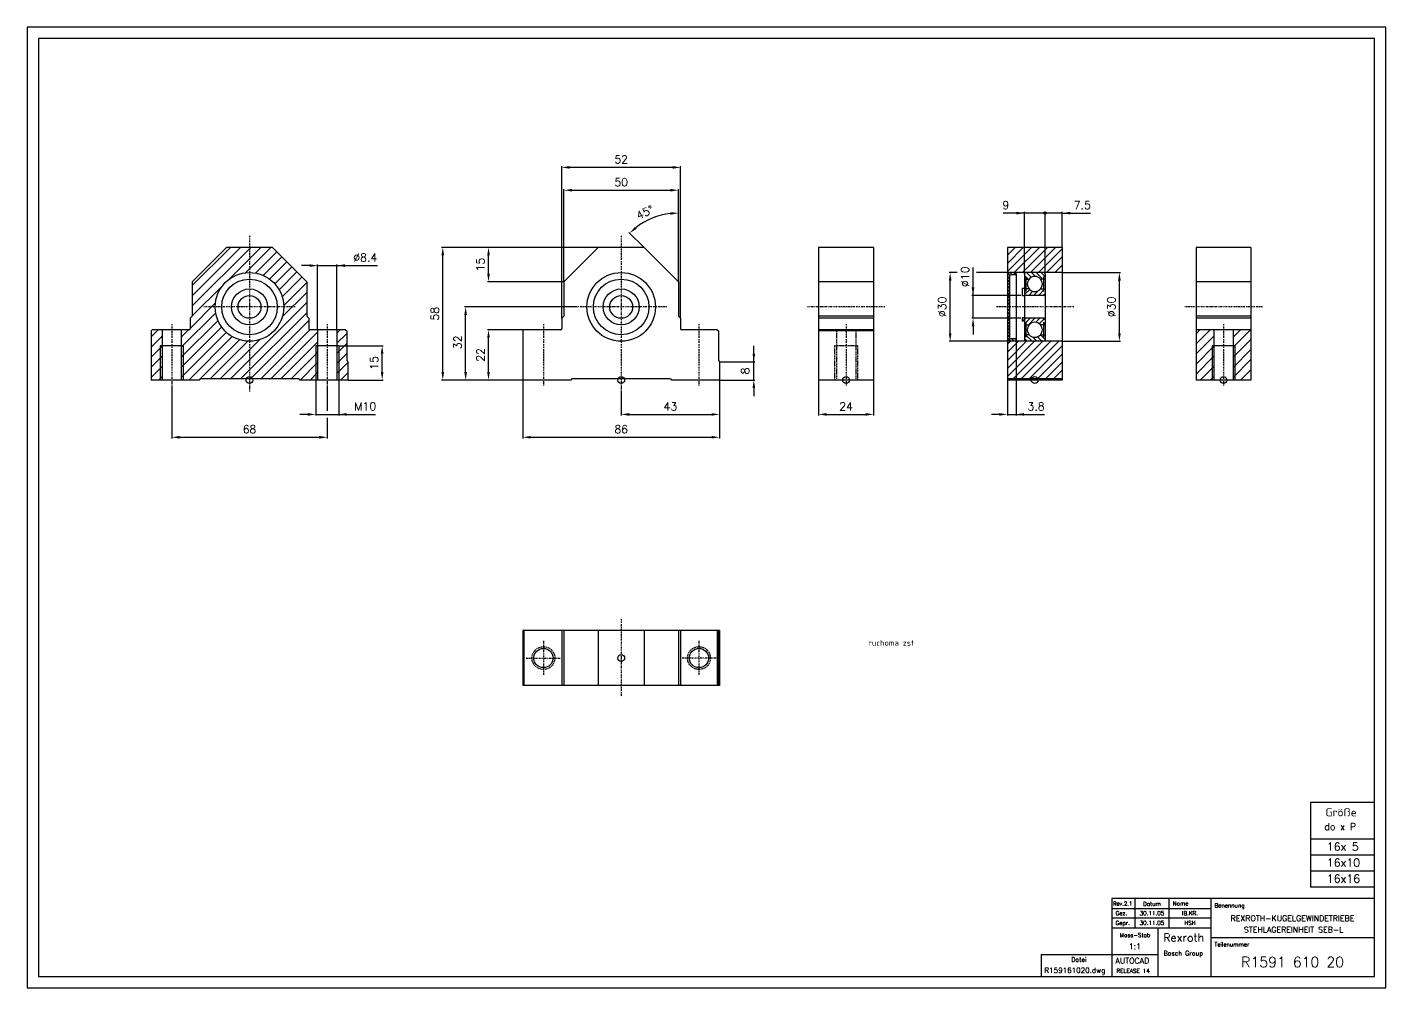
# Model space of a CAD drawing. Header units: millimetres. Extents: x 825 to 4294, y 1031 to 3282.
# Drawn here: x 825 to 1419, y 2257 to 2677 of the extents above; entities that cross this region are included whole.
import ezdxf
from ezdxf.enums import TextEntityAlignment as Align

# ---------------------------------------------------------------- set-up
doc = ezdxf.new("R2010")
doc.units = ezdxf.units.MM
for name, pattern in [('AUSGEZOGEN', [0]), ('GESTRICHELT', [0.75, 0.5, -0.25]), ('STRICHPUNKT', [1, 0.5, -0.25, 0, -0.25])]:
    doc.linetypes.add(name, pattern=pattern)
for name, color, linetype in [('B3STAR', 3, 'AUSGEZOGEN'), ('L2STAR', 2, 'AUSGEZOGEN'), ('L3STAR', 3, 'AUSGEZOGEN'), ('L5STAR', 7, 'AUSGEZOGEN'), ('M2STAR', 2, 'STRICHPUNKT'), ('S2STAR', 2, 'AUSGEZOGEN'), ('T2STAR', 2, 'AUSGEZOGEN'), ('T3STAR', 3, 'AUSGEZOGEN'), ('U2STAR', 2, 'GESTRICHELT')]:
    doc.layers.add(name, color=color, linetype=linetype)
doc.styles.add('SIMPLEX8', font='SIMPLEX8.shx')
doc.styles.get("Standard").update_dxf_attribs({"font": 'geniso.shx'})

# ---------------------------------------------------------------- blocks, each defined once
blk = doc.blocks.new('R159161020_1')
at = {"layer": 'L5STAR'}
for p, q in [((-10, 58), (-25, 43)), ((10, 58), (-10, 58)), ((10, 58), (25, 43)), ((-25, 43), (-25, 28)), ((25, 43), (25, 28)), ((-25, 28), (-26, 27)), ((-26, 27), (-26, 22.5)), ((25, 28), (26, 27)), ((26, 27), (26, 22.5)), ((-42.5, 22), (-43, 21.5)), ((-43, 21.5), (-43, 0)), ((-26.5, 22), (-42.5, 22)), ((42, 22), (26.5, 22)), ((42, 22), (42.5, 21.5)), ((42.5, 21.5), (42.5, 8.5)), ((42.5, 8.5), (43, 8)), ((43, 8), (43, 0)), ((-22, 0), (-43, 0)), ((-21.5, 0.5), (-22, 0)), ((21.5, 0.5), (-21.5, 0.5)), ((21.5, 0.5), (22, 0)), ((43, 0), (22, 0))]:
    blk.add_line(p, q, dxfattribs=at)
for radius in [15, 12.15, 7.85, 5]:
    blk.add_circle((0, 32), radius, dxfattribs=at)
for centre, start, end in [((-26.5, 22.5), 270, 360), ((26.5, 22.5), 180, 270)]:
    blk.add_arc(centre, 0.5, start, end, dxfattribs=at)
at = {"layer": 'M2STAR'}
for p, q in [((0, 63), (0, -5)), ((20, 32), (-20, 32)), ((-34, 24.5), (-34, -2.5)), ((34, 24.5), (34, -2.5))]:
    blk.add_line(p, q, dxfattribs=at)
blk = doc.blocks.new('R159161020_11')
at = {"layer": 'L2STAR'}
for p, q in [((-39, 15), (-39, 0)), ((-29, 15), (-29, 0)), ((29, 15), (29, 0)), ((39, 15), (39, 0))]:
    blk.add_line(p, q, dxfattribs=at)
at = {"layer": 'L5STAR'}
for p, q in [((-10, 58), (-25, 43)), ((10, 58), (-10, 58)), ((10, 58), (25, 43)), ((-25, 43), (-25, 28)), ((25, 43), (25, 28)), ((-25, 28), (-26, 27)), ((-26, 27), (-26, 22.5)), ((25, 28), (26, 27)), ((26, 27), (26, 22.5)), ((-42.5, 22), (-43, 21.5)), ((-43, 21.5), (-43, 0)), ((-26.5, 22), (-42.5, 22)), ((-38.2, 22), (-38.2, 0)), ((-29.8, 22), (-29.8, 0)), ((42, 22), (26.5, 22)), ((29.8, 22), (29.8, 0)), ((38.2, 22), (38.2, 0)), ((42, 22), (42.5, 21.5)), ((42.5, 21.5), (42.5, 8.5)), ((-29, 15), (-39, 15)), ((39, 15), (29, 15)), ((42.5, 8.5), (43, 8)), ((43, 8), (43, 0)), ((-22, 0), (-43, 0)), ((-21.5, 0.5), (-22, 0)), ((21.5, 0.5), (-21.5, 0.5)), ((21.5, 0.5), (22, 0)), ((43, 0), (22, 0))]:
    blk.add_line(p, q, dxfattribs=at)
for radius in [15, 12.15, 7.85, 5]:
    blk.add_circle((0, 32), radius, dxfattribs=at)
for centre, start, end in [((-26.5, 22.5), 270, 0), ((26.5, 22.5), 180, 270)]:
    blk.add_arc(centre, 0.5, start, end, dxfattribs=at)
at = {"layer": 'M2STAR'}
for p, q in [((0, 63), (0, -5)), ((20, 32), (-20, 32)), ((-34, 24.5), (-34, -2.5)), ((34, 24.5), (34, -2.5))]:
    blk.add_line(p, q, dxfattribs=at)
at = {"layer": 'S2STAR'}
for p, q in [((-25, 41.3), (-8.3, 58)), ((-25, 36.88), (-3.88, 58)), ((-25, 32.46), (0.54, 58)), ((-9.17, 43.87), (4.96, 58)), ((-1.72, 46.9), (9.38, 58)), ((2.58, 46.78), (11.9, 56.1)), ((5.98, 45.76), (14.11, 53.89)), ((8.79, 44.15), (16.32, 51.68)), ((11.12, 42.06), (18.53, 49.47)), ((12.99, 39.51), (20.74, 47.26)), ((14.33, 36.43), (22.95, 45.05)), ((14.99, 32.67), (25, 42.68)), ((-25, 28.04), (-11.87, 41.17)), ((14.34, 27.61), (25, 38.26)), ((-26, 22.62), (-14.9, 33.72)), ((-8.35, 0.5), (25, 33.85)), ((-29.8, 14.4), (-14.78, 29.42)), ((-29.8, 9.98), (-13.76, 26.02)), ((-3.93, 0.5), (25, 29.43)), ((0.49, 0.5), (26, 26.01)), ((-43, 18.88), (-39.88, 22)), ((-43, 14.46), (-38.2, 19.26)), ((-29.8, 5.56), (-12.15, 23.21)), ((-29.8, 18.82), (-26.62, 22)), ((-29.8, 1.14), (-10.06, 20.88)), ((-26.52, 0), (-7.51, 19.01)), ((4.91, 0.5), (26.41, 22)), ((9.33, 0.5), (29.8, 20.97)), ((38.2, 20.53), (39.67, 22)), ((38.2, 16.11), (42.5, 20.41)), ((-43, 10.04), (-38.2, 14.84)), ((-22.1, 0), (-4.43, 17.67)), ((-17.18, 0.5), (-0.67, 17.01)), ((-12.76, 0.5), (4.39, 17.66)), ((13.75, 0.5), (29.8, 16.55)), ((18.17, 0.5), (29.8, 12.13)), ((38.2, 11.69), (42.5, 15.99)), ((-43, 5.62), (-38.2, 10.42)), ((-43, 1.2), (-38.2, 6)), ((22.09, 0), (29.8, 7.71)), ((38.2, 7.27), (42.5, 11.57)), ((38.2, 2.85), (43, 7.65)), ((-39.78, 0), (-38.2, 1.58)), ((26.51, 0), (29.8, 3.29)), ((39.77, 0), (43, 3.23))]:
    blk.add_line(p, q, dxfattribs=at)
blk = doc.blocks.new('R159161020_2')
at = {"layer": 'L5STAR'}
for p, q in [((-12, 58), (-12, 0)), ((12, 58), (-12, 58)), ((12, 58), (12, 0)), ((12, 43), (-12, 43)), ((12, 28), (-12, 28)), ((12, 27), (-12, 27)), ((12, 22), (-12, 22)), ((12, 21.5), (-12, 21.5)), ((12, 0), (-12, 0))]:
    blk.add_line(p, q, dxfattribs=at)
at = {"layer": 'M2STAR'}
for p, q in [((17, 32), (-17, 32)), ((0, 24.5), (0, -2.5))]:
    blk.add_line(p, q, dxfattribs=at)
at = {"layer": 'U2STAR'}
for p, q in [((-4.2, 22), (-4.2, 0)), ((4.2, 22), (4.2, 0)), ((-5, 15), (-5, 0)), ((5, 15), (-5, 15)), ((5, 15), (5, 0))]:
    blk.add_line(p, q, dxfattribs=at)
blk = doc.blocks.new('R159161020_21')
at = {"layer": 'L5STAR'}
for p, q in [((-12, 58), (-12, 0)), ((12, 58), (-12, 58)), ((12, 58), (12, 0)), ((12, 47), (-12, 47)), ((-11, 45.5), (-11, 18.5)), ((-8.2, 46), (-10.5, 46)), ((-8.7, 47), (-8.2, 46.5)), ((-8.2, 46.5), (-8.2, 17.5)), ((-4.5, 46.4), (-4.5, 17.6)), ((-4.5, 44.15), (-2.5, 44.15)), ((-3.9, 45.3), (-3.9, 38.7)), ((4.5, 44.15), (2.5, 44.15)), ((3.9, 38.7), (3.9, 45.3)), ((4.5, 46.4), (4.5, 44.15)), ((4.5, 44.15), (4.5, 39.85)), ((-4.5, 40.07), (-5.5, 40.07)), ((-5.5, 40.07), (-5.5, 36.8)), ((-4.5, 36.8), (-5.5, 36.8)), ((-2.5, 39.85), (-4.5, 39.85)), ((3.9, 37), (-3.9, 37)), ((2.5, 39.85), (4.5, 39.85)), ((4.5, 39.85), (4.5, 37.6)), ((4.5, 37.6), (4.5, 26.4)), ((-4.5, 27.2), (-5.5, 27.2)), ((-5.5, 27.2), (-5.5, 25.8)), ((-4.5, 25.8), (-5.5, 25.8)), ((-4.5, 24.15), (-2.5, 24.15)), ((3.9, 27), (-3.9, 27)), ((-3.9, 25.3), (-3.9, 18.7)), ((4.5, 24.15), (2.5, 24.15)), ((3.9, 18.7), (3.9, 25.3)), ((4.5, 26.4), (4.5, 24.15)), ((4.5, 24.15), (4.5, 19.85)), ((-8.2, 18), (-10.5, 18)), ((-2.5, 19.85), (-4.5, 19.85)), ((2.5, 19.85), (4.5, 19.85)), ((4.5, 19.85), (4.5, 17.6)), ((12, 17), (-12, 17)), ((-8.7, 17), (-8.2, 17.5)), ((12, 0.5), (-12, 0.5)), ((12, 0), (-12, 0))]:
    blk.add_line(p, q, dxfattribs=at)
at = {"layer": 'L5STAR', "color": 2}
blk.add_line((4.47, 19.85), (4.5, 19.82), dxfattribs=at)
at = {"layer": 'L5STAR'}
for centre, radius, start, end in [((-10.5, 45.5), 1.5, 90, 180), ((-10.5, 45.5), 0.5, 90, 180), ((-3.9, 46.4), 0.6, 90, 180), ((0, 42), 3.3, 139.27833, 220.72167), ((0, 42), 3.3, 40.72167, 139.27833), ((0, 42), 3.3, 319.27833, 40.72167), ((3.9, 46.4), 0.6, 0, 90), ((-3.9, 37.6), 0.6, 180, 270), ((0, 42), 3.3, 220.72167, 319.27833), ((3.9, 37.6), 0.6, 270, 0), ((-3.9, 26.4), 0.6, 90, 180), ((0, 22), 3.3, 139.27833, 220.72167), ((0, 22), 3.3, 40.72167, 139.27833), ((0, 22), 3.3, 319.27833, 40.72167), ((3.9, 26.4), 0.6, 0, 90), ((-10.5, 18.5), 1.5, 180, 270), ((-10.5, 18.5), 0.5, 180, 270), ((0, 22), 3.3, 220.72167, 319.27833), ((-3.9, 17.6), 0.6, 180, 270), ((3.9, 17.6), 0.6, 270, 0)]:
    blk.add_arc(centre, radius, start, end, dxfattribs=at)
at = {"layer": 'M2STAR'}
blk.add_line((17, 32), (-17, 32), dxfattribs=at)
at = {"layer": 'S2STAR'}
for p, q in [((-12, 51.03), (-5.03, 58)), ((-12, 47.49), (-1.49, 58)), ((-12, 54.56), (-8.56, 58)), ((-8.96, 47), (2.04, 58)), ((-5.42, 47), (5.58, 58)), ((-1.89, 47), (9.11, 58)), ((1.65, 47), (12, 57.35)), ((5.18, 47), (12, 53.82)), ((8.72, 47), (12, 50.28)), ((-11, 44.41), (-12, 45.41)), ((-11, 42.99), (-12, 43.99)), ((-11, 41.58), (-12, 42.58)), ((-10.93, 45.75), (-11.65, 46.47)), ((-9.77, 46), (-10.75, 46.98)), ((-8.35, 46), (-9.35, 47)), ((-4.5, 45.79), (-2.86, 44.15)), ((-3.59, 47), (-1.52, 44.93)), ((-1.47, 47), (0.24, 45.29)), ((0.65, 47), (3.5, 44.15)), ((2.77, 47), (4.5, 45.27)), ((-11, 40.16), (-12, 41.16)), ((-11, 38.75), (-12, 39.75)), ((-11, 37.33), (-12, 38.33)), ((-11, 35.92), (-12, 36.92)), ((-4.5, 39.42), (-4.08, 39.85)), ((-4.45, 37.35), (-2.23, 39.57)), ((-2.68, 37), (-0.87, 38.82)), ((-0.56, 37), (1.5, 39.06)), ((1.56, 37), (4.41, 39.85)), ((3.68, 37), (4.5, 37.82)), ((-11, 34.51), (-12, 35.51)), ((-11, 33.09), (-12, 34.09)), ((-11, 31.68), (-12, 32.68)), ((-11, 30.26), (-12, 31.26)), ((-11, 28.85), (-12, 29.85)), ((-11, 27.44), (-12, 28.44)), ((-11, 26.02), (-12, 27.02)), ((-11, 24.61), (-12, 25.61)), ((-11, 23.19), (-12, 24.19)), ((-4.5, 25.83), (-5.5, 26.83)), ((-5.35, 25.8), (-5.5, 25.95)), ((-4.5, 26.72), (-4.98, 27.2)), ((-4.5, 24.57), (-2.07, 27)), ((-2.8, 24.15), (0.05, 27)), ((0.44, 25.27), (2.17, 27)), ((1.95, 24.66), (4.21, 26.92)), ((3.56, 24.15), (4.5, 25.09)), ((-11, 21.78), (-12, 22.78)), ((-11, 20.36), (-12, 21.36)), ((-11, 18.95), (-12, 19.95)), ((-10.46, 17), (-12, 18.54)), ((-9.05, 17), (-10.05, 18)), ((-8.2, 17.56), (-8.64, 18)), ((-4.5, 18.21), (-3.29, 17)), ((-4.01, 19.85), (-1.17, 17)), ((-0.86, 18.81), (0.96, 17)), ((1.16, 18.91), (3.08, 17)), ((2.43, 19.77), (4.5, 17.7)), ((-12, 8.6), (-3.6, 17)), ((-12, 5.07), (-0.07, 17)), ((-12, 1.53), (3.47, 17)), ((-12, 12.14), (-7.14, 17)), ((-12, 15.67), (-10.67, 17)), ((-9.5, 0.5), (7, 17)), ((-5.96, 0.5), (10.54, 17)), ((-2.43, 0.5), (12, 14.93)), ((1.11, 0.5), (12, 11.39)), ((4.65, 0.5), (12, 7.85)), ((8.18, 0.5), (12, 4.32)), ((11.72, 0.5), (12, 0.78))]:
    blk.add_line(p, q, dxfattribs=at)
blk = doc.blocks.new('R159161020_22')
at = {"layer": 'L2STAR'}
for p, q in [((-5, 15), (-5, 0)), ((5, 15), (5, 0))]:
    blk.add_line(p, q, dxfattribs=at)
at = {"layer": 'L5STAR'}
for p, q in [((-12, 58), (-12, 0)), ((12, 58), (-12, 58)), ((12, 58), (12, 0)), ((12, 43), (-12, 43)), ((12, 28), (-12, 28)), ((12, 27), (-12, 27)), ((12, 22), (-12, 22)), ((-4.2, 22), (-4.2, 0)), ((4.2, 22), (4.2, 0)), ((5, 15), (-5, 15)), ((12, 0), (-12, 0))]:
    blk.add_line(p, q, dxfattribs=at)
at = {"layer": 'M2STAR'}
for p, q in [((17, 32), (-17, 32)), ((0, 24.5), (0, -2.5))]:
    blk.add_line(p, q, dxfattribs=at)
at = {"layer": 'S2STAR'}
for p, q in [((-12, 15.87), (-5.87, 22)), ((-12, 20.29), (-10.29, 22)), ((-12, 11.45), (-4.2, 19.25)), ((4.2, 14.39), (11.81, 22)), ((4.2, 18.81), (7.39, 22)), ((-12, 7.03), (-4.2, 14.83)), ((4.2, 9.97), (12, 17.77)), ((4.2, 5.55), (12, 13.35)), ((-12, 2.61), (-4.2, 10.41)), ((-10.19, 0), (-4.2, 5.99)), ((4.2, 1.13), (12, 8.93)), ((-5.77, 0), (-4.2, 1.57)), ((7.49, 0), (12, 4.51)), ((11.91, 0), (12, 0.09))]:
    blk.add_line(p, q, dxfattribs=at)
blk = doc.blocks.new('R159161020_5')
at = {"layer": 'L5STAR'}
for p, q in [((43, 12), (-43, 12)), ((-43, 12), (-43, -12)), ((-42.5, 12), (-42.5, -12)), ((-26, 12), (-26, -12)), ((-25, 12), (-25, -12)), ((-10, 12), (-10, -12)), ((10, 12), (10, -12)), ((25, 12), (25, -12)), ((26, 12), (26, -12)), ((42, 12), (42, -12)), ((42.5, 12), (42.5, -12)), ((43, 12), (43, -12)), ((43, -12), (-43, -12))]:
    blk.add_line(p, q, dxfattribs=at)
for centre in [(-34, 0), (34, 0)]:
    blk.add_circle(centre, 4.2, dxfattribs=at)
at = {"layer": 'M2STAR'}
for p, q in [((0, 17), (0, -17)), ((-34, 7.5), (-34, -7.5)), ((34, 7.5), (34, -7.5)), ((-41.5, 0), (-26.5, 0)), ((41.5, 0), (26.5, 0))]:
    blk.add_line(p, q, dxfattribs=at)
at = {"layer": 'U2STAR'}
for centre in [(-34, 0), (34, 0)]:
    blk.add_circle(centre, 5, dxfattribs=at)

msp = doc.modelspace()

# ---------------------------------------------------------------- linework, layer by layer
at = {"layer": 'B3STAR', "color": 2}
for p, q in [((1058.38257, 2550.11624), (1058.38257, 2616.51624)), ((1106.88257, 2616.01624), (1061.88257, 2616.01624)), ((1110.38257, 2550.11624), (1110.38257, 2616.51624)), ((1059.38257, 2566.11624), (1059.38257, 2606.51624)), ((1062.88257, 2606.01624), (1105.88257, 2606.01624)), ((1109.38257, 2566.11624), (1109.38257, 2606.51624)), ((1277.21688, 2596.01624), (1251.46022, 2596.01624)), ((1260.71688, 2569.41624), (1260.71688, 2596.51624)), ((1269.71688, 2569.41624), (1269.71688, 2596.51624)), ((1277.21688, 2581.11624), (1277.21688, 2596.51624)), ((1277.21688, 2596.01624), (1289.64022, 2596.01624)), ((1094.31186, 2581.08695), (1087.78541, 2587.6134)), ((1074.28257, 2581.01624), (1005.88257, 2581.01624)), ((948.18257, 2573.0735), (944.68257, 2573.0735)), ((951.68257, 2545.11624), (951.68257, 2573.5735)), ((951.68257, 2573.0735), (977.83924, 2573.0735)), ((960.08257, 2545.11624), (960.08257, 2573.5735)), ((1006.38257, 2526.51624), (1006.38257, 2577.51624)), ((1026.38257, 2569.51624), (1026.38257, 2577.51624)), ((1238.21688, 2550.01624), (1238.21688, 2572.27291)), ((1231.21688, 2570.01624), (1227.71688, 2570.01624)), ((1228.21688, 2543.51624), (1228.21688, 2566.51624)), ((1253.11688, 2570.01624), (1239.71688, 2570.01624)), ((1277.31688, 2570.01624), (1302.71688, 2570.01624)), ((1302.21688, 2543.51624), (1302.21688, 2566.51624)), ((1059.28257, 2566.01624), (1025.88257, 2566.01624)), ((1064.28257, 2555.01624), (1015.88257, 2555.01624)), ((1259.16033, 2560.01624), (1237.71688, 2560.01624)), ((1016.38257, 2526.51624), (1016.38257, 2551.51624)), ((1259.16033, 2550.01624), (1237.71688, 2550.01624)), ((1041.78257, 2545.01624), (1025.88257, 2545.01624)), ((1238.21688, 2546.51624), (1238.21688, 2543.01624)), ((960.98257, 2538.01624), (980.38257, 2538.01624)), ((1026.38257, 2526.51624), (1026.38257, 2541.51624)), ((1142.38257, 2523.01624), (1142.38257, 2538.01624)), ((1253.11688, 2540.01624), (1227.71688, 2540.01624)), ((1257.01688, 2540.41624), (1257.01688, 2507.51624)), ((1277.31688, 2540.01624), (1302.71688, 2540.01624)), ((979.88257, 2526.51624), (979.88257, 2534.51624)), ((1127.48257, 2531.01624), (1142.88257, 2531.01624)), ((887.88257, 2520.41624), (887.88257, 2497.51624)), ((950.88257, 2522.91624), (950.88257, 2507.51624)), ((955.88257, 2520.41624), (955.88257, 2509.51624)), ((960.88257, 2522.91624), (960.88257, 2507.51624)), ((964.98257, 2523.01624), (980.38257, 2523.01624)), ((1041.28257, 2523.01624), (1005.88257, 2523.01624)), ((1041.38257, 2522.91624), (1041.38257, 2497.51624)), ((1127.38257, 2522.91624), (1127.38257, 2497.51624)), ((1127.48257, 2523.01624), (1142.88257, 2523.01624)), ((1142.38257, 2519.51624), (1142.38257, 2516.01624)), ((1170.71688, 2522.91624), (1170.71688, 2507.51624)), ((1194.71688, 2522.91624), (1194.71688, 2507.51624)), ((1253.21688, 2522.91624), (1253.21688, 2507.51624)), ((1084.38257, 2517.91624), (1084.38257, 2507.51624)), ((947.38257, 2508.01624), (943.88257, 2508.01624)), ((950.88257, 2508.01624), (976.97257, 2508.01624)), ((1087.88257, 2508.01624), (1123.88257, 2508.01624)), ((1174.21688, 2508.01624), (1191.21688, 2508.01624)), ((1249.71688, 2508.01624), (1246.21688, 2508.01624)), ((1253.21688, 2508.01624), (1269.44022, 2508.01624)), ((955.88257, 2506.51624), (955.88257, 2497.51624)), ((891.38257, 2498.01624), (952.38257, 2498.01624)), ((1044.88257, 2498.01624), (1123.88257, 2498.01624))]:
    msp.add_line(p, q, dxfattribs=at)
at = {"layer": 'B3STAR'}
for centre, radius in [((1269.71688, 2596.01624), 0.5), ((921.88257, 2523.01624), 1.5), ((1084.38257, 2523.01624), 1.5), ((1182.71688, 2523.01624), 1.5), ((1265.21688, 2523.01624), 1.5), ((1347.71688, 2523.01624), 1.5), ((1084.38257, 2401.48553), 1.5)]:
    msp.add_circle(centre, radius, dxfattribs=at)
at = {"layer": 'B3STAR', "color": 2}
msp.add_arc((1109.38257, 2566.01624), 30.043, 96.67872137, 128.32127863, dxfattribs=at)
for points in [[(1061.88257, 2616.59957), (1061.88257, 2615.43291), (1058.38257, 2616.01624)], [(1106.88257, 2616.59957), (1106.88257, 2615.43291), (1110.38257, 2616.01624)], [(1062.88257, 2606.59957), (1062.88257, 2605.43291), (1059.38257, 2606.01624)], [(1105.88257, 2606.59957), (1105.88257, 2605.43291), (1109.38257, 2606.01624)], [(1105.85454, 2596.4377), (1105.9225, 2595.27302), (1109.38257, 2596.05924)], [(1257.21688, 2596.59957), (1257.21688, 2595.43291), (1260.71688, 2596.01624)], [(1280.71688, 2596.59957), (1280.71688, 2595.43291), (1277.21688, 2596.01624)], [(1091.14155, 2589.15055), (1090.36605, 2590.02216), (1088.13897, 2587.25985)], [(1005.79924, 2577.51624), (1006.96591, 2577.51624), (1006.38257, 2581.01624)], [(1025.79924, 2577.51624), (1026.96591, 2577.51624), (1026.38257, 2581.01624)], [(948.18257, 2573.65683), (948.18257, 2572.49017), (951.68257, 2573.0735)], [(963.58257, 2573.65683), (963.58257, 2572.49017), (960.08257, 2573.0735)], [(1025.79924, 2569.51624), (1026.96591, 2569.51624), (1026.38257, 2566.01624)], [(1227.63355, 2566.51624), (1228.80022, 2566.51624), (1228.21688, 2570.01624)], [(1301.63355, 2566.51624), (1302.80022, 2566.51624), (1302.21688, 2570.01624)], [(1237.63355, 2563.51624), (1238.80022, 2563.51624), (1238.21688, 2560.01624)], [(1015.79924, 2551.51624), (1016.96591, 2551.51624), (1016.38257, 2555.01624)], [(1237.63355, 2546.51624), (1238.80022, 2546.51624), (1238.21688, 2550.01624)], [(1025.79924, 2541.51624), (1026.96591, 2541.51624), (1026.38257, 2545.01624)], [(1227.63355, 2543.51624), (1228.80022, 2543.51624), (1228.21688, 2540.01624)], [(1301.63355, 2543.51624), (1302.80022, 2543.51624), (1302.21688, 2540.01624)], [(979.29924, 2534.51624), (980.46591, 2534.51624), (979.88257, 2538.01624)], [(1141.79924, 2534.51624), (1142.96591, 2534.51624), (1142.38257, 2531.01624)], [(979.29924, 2526.51624), (980.46591, 2526.51624), (979.88257, 2523.01624)], [(1005.79924, 2526.51624), (1006.96591, 2526.51624), (1006.38257, 2523.01624)], [(1015.79924, 2526.51624), (1016.96591, 2526.51624), (1016.38257, 2523.01624)], [(1025.79924, 2526.51624), (1026.96591, 2526.51624), (1026.38257, 2523.01624)], [(1141.79924, 2519.51624), (1142.96591, 2519.51624), (1142.38257, 2523.01624)], [(947.38257, 2508.59957), (947.38257, 2507.43291), (950.88257, 2508.01624)], [(964.38257, 2508.59957), (964.38257, 2507.43291), (960.88257, 2508.01624)], [(1087.88257, 2508.59957), (1087.88257, 2507.43291), (1084.38257, 2508.01624)], [(1123.88257, 2508.59957), (1123.88257, 2507.43291), (1127.38257, 2508.01624)], [(1174.21688, 2508.59957), (1174.21688, 2507.43291), (1170.71688, 2508.01624)], [(1191.21688, 2508.59957), (1191.21688, 2507.43291), (1194.71688, 2508.01624)], [(1249.71688, 2508.59957), (1249.71688, 2507.43291), (1253.21688, 2508.01624)], [(1260.51688, 2508.59957), (1260.51688, 2507.43291), (1257.01688, 2508.01624)], [(891.38257, 2498.59957), (891.38257, 2497.43291), (887.88257, 2498.01624)], [(952.38257, 2498.59957), (952.38257, 2497.43291), (955.88257, 2498.01624)], [(1044.88257, 2498.59957), (1044.88257, 2497.43291), (1041.38257, 2498.01624)], [(1123.88257, 2498.59957), (1123.88257, 2497.43291), (1127.38257, 2498.01624)]]:
    msp.add_solid(points, dxfattribs=at)
at = {"layer": 'L2STAR'}
for p, q in [((1418.68589, 2677.31051), (824.68589, 2677.31051)), ((824.68589, 2677.31051), (824.68589, 2257.31051)), ((1418.68589, 2257.31051), (1418.68589, 2677.31051)), ((824.68589, 2257.31051), (1418.68589, 2257.31051))]:
    msp.add_line(p, q, dxfattribs=at)
at = {"layer": 'L3STAR'}
for p, q in [((1413.68589, 2672.31051), (829.68589, 2672.31051)), ((829.68589, 2672.31051), (829.68589, 2262.31051)), ((1413.68589, 2262.31051), (1413.68589, 2672.31051)), ((1385.68589, 2338.31044), (1385.68589, 2301.31044)), ((1413.68589, 2338.31044), (1385.68589, 2338.31044)), ((1413.68589, 2322.31044), (1385.68589, 2322.31044)), ((1413.68589, 2315.31044), (1385.68589, 2315.31044)), ((1413.68589, 2308.31044), (1385.68589, 2308.31044)), ((1413.68589, 2301.31044), (1385.68589, 2301.31044)), ((1298.93589, 2296.31044), (1298.93589, 2262.31051)), ((1413.68589, 2296.31044), (1298.93589, 2296.31044)), ((1308.93589, 2296.31044), (1308.93589, 2283.56044)), ((1323.93589, 2283.56044), (1323.93589, 2296.31044)), ((1342.18589, 2296.31044), (1342.18589, 2262.31051)), ((1298.93589, 2292.06044), (1342.18589, 2292.06044)), ((1342.18589, 2287.81044), (1298.93589, 2287.81044)), ((1298.93589, 2283.56044), (1342.18589, 2283.56044)), ((1318.93589, 2283.56044), (1318.93589, 2262.31051)), ((1342.18589, 2279.31044), (1413.68589, 2279.31044)), ((1267.93589, 2271.85435), (1267.93589, 2262.31051)), ((1267.93589, 2271.85435), (1298.93589, 2271.85435)), ((1298.93589, 2271.85435), (1318.93589, 2271.85435)), ((829.68589, 2262.31051), (1413.68589, 2262.31051))]:
    msp.add_line(p, q, dxfattribs=at)

# ---------------------------------------------------------------- block references
for name, p in [('R159161020_11', (921.88257, 2523.01624)), ('R159161020_1', (1084.38257, 2523.01624)), ('R159161020_2', (1182.71688, 2523.01624)), ('R159161020_21', (1265.21688, 2523.01624)), ('R159161020_22', (1347.71688, 2523.01624)), ('R159161020_5', (1084.38257, 2401.48553))]:
    msp.add_blockref(name, p)

# ---------------------------------------------------------------- texts
at = {"insert": (1192.41436, 2409.37152), "char_height": 2.5, "attachment_point": 1}
msp.add_mtext_dynamic_manual_height_columns('ruchoma zst', width=138.0742816, gutter_width=12.5, heights=[0], dxfattribs=at)
at = {"layer": 'B3STAR', "style": 'SIMPLEX8'}
for s, p in [('52', (1084.38257, 2619.51624)), ('50', (1084.38257, 2609.51624)), ('9', (1252.54355, 2599.51624)), ('7.5', (1285.97355, 2599.51624)), ('%%c8.4', (972.50591, 2576.5735)), ('M10', (972.47257, 2511.51624)), ('43', (1105.88257, 2511.51624)), ('24', (1182.71688, 2511.51624)), ('3.8', (1265.77355, 2511.51624)), ('68', (921.88257, 2501.51624)), ('86', (1084.38257, 2501.51624))]:
    msp.add_text(s, height=3.5, dxfattribs=at).set_placement(p, align=Align.MIDDLE_CENTER)
for s, rotation, p in [('45%%d', 25.11082797, (1094.77211, 2596.32177)), ('15', 90, (1022.88257, 2573.51624)), ('%%c10', 90, (1234.71688, 2568.18957)), ('58', 90, (1002.88257, 2552.01624)), ('%%c30', 90, (1224.71688, 2555.01624)), ('%%c30', 90, (1298.71688, 2555.01624)), ('32', 90, (1012.88257, 2539.53351)), ('22', 90, (1022.88257, 2534.01624)), ('15', 90, (976.38257, 2530.51624)), ('8', 90, (1138.63734, 2527.01351))]:
    msp.add_text(s, height=3.5, rotation=rotation, dxfattribs=at).set_placement(p, align=Align.MIDDLE_CENTER)
at = {"layer": 'L5STAR', "color": 7, "style": 'SIMPLEX8'}
for s, height, p in [('Rexroth', 3.5, (1321.39618, 2277.51127)), ('Bosch Group', 2, (1321.52809, 2271.42612))]:
    msp.add_text(s, height=height, dxfattribs=at).set_placement(p)
at = {"layer": 'T2STAR', "style": 'SIMPLEX8'}
for s, height, p in [('Größe', 3.5, (1392.28489, 2332.28544)), ('do x P', 3, (1391.78489, 2326.28544)), ('16x 5', 3.5, (1392.88489, 2317.28544)), ('16x10', 3.5, (1392.88489, 2310.28544)), ('16x16', 3.5, (1392.88489, 2303.28544)), ('Rev.2.1', 1.7, (1299.43489, 2293.28544)), ('Name', 1.8, (1325.53489, 2293.28544)), ('Benennung', 1.8, (1343.78489, 2292.41044)), ('Gez.', 1.8, (1300.53489, 2289.03544)), ('Gepr.', 1.8, (1300.53489, 2284.78544)), ('Teilenummer', 1.8, (1343.78489, 2275.41054)), ('Datei', 2, (1281.14799, 2268.66818)), ('AUTOCAD', 2.5, (1300.47143, 2267.90527)), ('R159161020.dwg', 2.3, (1269.39131, 2263.80602)), ('RELEASE 14', 1.8, (1300.89131, 2263.80602))]:
    msp.add_text(s, height=height, dxfattribs=at).set_placement(p)
for s, height, p in [('Datum', 1.8, (1316.43589, 2294.00554)), ('30.11.05', 1.8, (1316.43589, 2289.93554)), ('IB.KR.', 1.8, (1333.06089, 2289.93554)), ('Mass-Stab', 1.8, (1309.03489, 2280.36114)), ('30.11.05', 1.8, (1316.43589, 2285.68554)), ('HSH', 1.8, (1333.06089, 2285.68554)), ('1:1', 2.5, (1308.93589, 2275.42054))]:
    msp.add_text(s, height=height, dxfattribs=at).set_placement(p, align=Align.MIDDLE)
at = {"layer": 'T3STAR', "style": 'SIMPLEX8'}
for s, height, p in [('REXROTH-KUGELGEWINDETRIEBE', 2.5, (1377.88489, 2287.70984)), ('STEHLAGEREINHEIT SEB-L', 2.5, (1378.38489, 2282.70984)), ('R1591 610 20', 4.5, (1377.93589, 2268.59234))]:
    msp.add_text(s, height=height, dxfattribs=at).set_placement(p, align=Align.MIDDLE)

doc.saveas('drawing.dxf')
